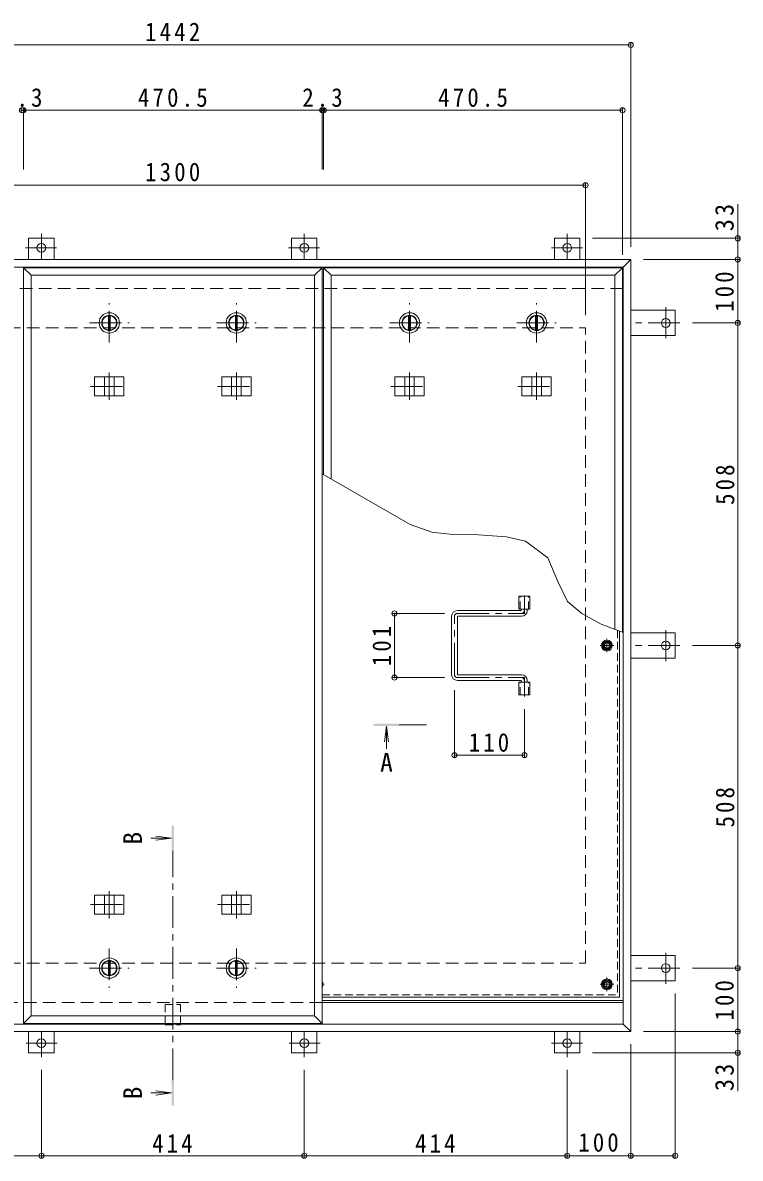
# Model space of a CAD drawing. Units: millimetres at full size, sheet at 1:10. Extents: x -2620 to 2611, y -1962 to 1893.
# Drawn here: x -1698 to -568, y -327 to 1462 of the extents above; entities that cross this region are included whole.
import ezdxf
from ezdxf.enums import TextEntityAlignment as Align

# ---------------------------------------------------------------- set-up
doc = ezdxf.new("R2010")
doc.units = ezdxf.units.MM
doc.header["$LTSCALE"] = 10
doc.header["$PDMODE"] = 32
doc.header["$PDSIZE"] = 8
for name, pattern in [('CHAIN1', [8, 5, -1, 1, -1]), ('DASHED1', [1.8, 1.2, -0.6]), ('DASHED2', [3, 2, -1])]:
    doc.linetypes.add(name, pattern=pattern)
for name, color, linetype, lineweight in [('0-1_躯体', 2, 'DASHED2', 9), ('0-2_仕上', 4, 'Continuous', 9), ('0-3_建具', 4, 'Continuous', 9), ('0-5_寸法', 7, 'Continuous', 9), ('0-6_ハッチ', 6, 'Continuous', 9), ('0-7_021', 5, 'Continuous', 5), ('0-A_061', 3, 'CHAIN1', 9), ('0-B_062', 2, 'Continuous', 9), ('0-C_084', 2, 'Continuous', 9), ('0-E_090', 3, 'Continuous', 9), ('0-F_092', 7, 'Continuous', 9)]:
    doc.layers.add(name, color=color, linetype=linetype, lineweight=lineweight)
doc.styles.add('ＭＳ ゴシック', font='')
doc.styles.get('ＭＳ ゴシック').set_extended_font_data('MS Gothic')

msp = doc.modelspace()

# ---------------------------------------------------------------- linework, layer by layer
at = {"layer": '0-1_躯体'}
for p, q in [((-752.35, 1042.92), (-2170.35, 1042.92)), ((-2111.35, 980.92), (-811.35, 980.92)), ((-811.35, -19.08), (-811.35, 980.92)), ((-2111.35, -19.08), (-811.35, -19.08)), ((-1226.1, -81.08), (-2170.35, -81.08))]:
    msp.add_line(p, q, dxfattribs=at)
at = {"layer": '0-1_躯体', "linetype": 'Continuous'}
msp.add_line((-752.35, -81.08), (-1226.1, -81.08), dxfattribs=at)
at = {"layer": '0-2_仕上'}
for p, q in [((-1696.6, 1075.92), (-1226.1, 1075.92)), ((-1684.6, 1063.92), (-1696.6, 1075.92)), ((-1696.6, 1075.92), (-1696.6, -114.08)), ((-1238.1, 1063.92), (-1226.1, 1075.92)), ((-1226.1, 1075.92), (-1226.1, -114.08)), ((-1211.85, 1063.92), (-1223.85, 1075.92)), ((-1223.85, 1075.92), (-753.35, 1075.92)), ((-1223.85, 1075.92), (-1223.85, 749.88)), ((-765.35, 1063.92), (-753.35, 1075.92)), ((-753.35, 1075.92), (-753.35, 501.69)), ((-1684.6, 1063.92), (-1238.1, 1063.92)), ((-1684.6, 1063.92), (-1684.6, -102.08)), ((-1238.1, 1063.92), (-1238.1, -102.08)), ((-1211.85, 1063.92), (-765.35, 1063.92)), ((-1211.85, 1063.92), (-1211.85, 742.95)), ((-765.35, 1063.92), (-765.35, 506.34)), ((-1124.9, 354.04), (-1128.16, 329.26)), ((-1124.9, 354.04), (-1124.9, 318.44)), ((-1124.9, 354.04), (-1121.64, 329.26)), ((-1463.35, 177.46), (-1488.13, 180.73)), ((-1463.35, 177.46), (-1496.12, 177.46)), ((-1463.35, 177.46), (-1488.13, 174.2)), ((-1463.35, -223.71), (-1496.12, -223.71)), ((-1463.35, -223.71), (-1488.13, -220.45)), ((-1463.35, -223.71), (-1488.13, -226.97))]:
    msp.add_line(p, q, dxfattribs=at)
at = {"layer": '0-2_仕上', "color": 3}
for p, q in [((-916.5, 538.42), (-916.5, 558.42)), ((-916.5, 558.42), (-899.2, 558.42)), ((-899.2, 538.42), (-899.2, 558.42)), ((-916.5, 538.42), (-899.2, 538.42)), ((-916.5, 403.42), (-916.5, 423.42)), ((-916.5, 423.42), (-899.2, 423.42)), ((-899.2, 403.42), (-899.2, 423.42)), ((-916.5, 403.42), (-899.2, 403.42))]:
    msp.add_line(p, q, dxfattribs=at)
at = {"layer": '0-2_仕上', "color": 3, "linetype": 'DASHED1'}
for p, q in [((-914.2, 538.42), (-914.2, 558.42)), ((-901.5, 538.42), (-901.5, 558.42)), ((-914.2, 403.42), (-914.2, 423.42)), ((-901.5, 403.42), (-901.5, 423.42))]:
    msp.add_line(p, q, dxfattribs=at)
at = {"layer": '0-2_仕上', "linetype": 'CHAIN1'}
for p, q in [((-1061.9, 356.04), (-1104.9, 356.04)), ((-1461.35, -203.71), (-1461.35, 157.46))]:
    msp.add_line(p, q, dxfattribs=at)
at = {"layer": '0-2_仕上'}
for points in [[(-1684.6, -102.08), (-1696.6, -114.08), (-1226.1, -114.08)], [(-1684.6, -102.08), (-1238.1, -102.08), (-1226.1, -114.08)]]:
    msp.add_lwpolyline(points, dxfattribs=at)
for points in [[(-1144.9, 354.04), (-1144.9, 358.04), (-1104.9, 354.04), (-1104.9, 358.04)], [(-1459.35, 197.46), (-1463.35, 197.46), (-1459.35, 157.46), (-1463.35, 157.46)], [(-1463.35, -243.71), (-1459.35, -243.71), (-1463.35, -203.71), (-1459.35, -203.71)]]:
    msp.add_solid(points, dxfattribs=at)
at = {"layer": '0-3_建具', "color": 2}
for p, q in [((-740.35, 1088.92), (-2182.35, 1088.92)), ((-752.35, 1076.92), (-2170.35, 1076.92)), ((-740.35, 1088.92), (-752.35, 1076.92)), ((-752.35, -115.08), (-752.35, 1076.92)), ((-740.35, -127.08), (-740.35, 1088.92)), ((-752.35, -81.08), (-1226.1, -81.08)), ((-752.35, -115.08), (-2170.35, -115.08)), ((-740.35, -127.08), (-752.35, -115.08)), ((-740.35, -127.08), (-2182.35, -127.08))]:
    msp.add_line(p, q, dxfattribs=at)
at = {"layer": '0-3_建具'}
for p, q in [((-1584.44, 903.92), (-1584.44, 873.92)), ((-1584.44, 903.92), (-1538.26, 903.92)), ((-1568.85, 903.92), (-1568.85, 873.92)), ((-1553.85, 903.92), (-1553.85, 873.92)), ((-1538.26, 903.92), (-1538.26, 873.92)), ((-1384.44, 903.92), (-1384.44, 873.92)), ((-1384.44, 903.92), (-1338.26, 903.92)), ((-1368.85, 903.92), (-1368.85, 873.92)), ((-1353.85, 903.92), (-1353.85, 873.92)), ((-1338.26, 903.92), (-1338.26, 873.92)), ((-1111.69, 903.92), (-1111.69, 873.92)), ((-1111.69, 903.92), (-1065.51, 903.92)), ((-1096.1, 903.92), (-1096.1, 873.92)), ((-1081.1, 903.92), (-1081.1, 873.92)), ((-1065.51, 903.92), (-1065.51, 873.92)), ((-911.69, 903.92), (-911.69, 873.92)), ((-911.69, 903.92), (-865.51, 903.92)), ((-896.1, 903.92), (-896.1, 873.92)), ((-881.1, 903.92), (-881.1, 873.92)), ((-865.51, 903.92), (-865.51, 873.92)), ((-1584.44, 873.92), (-1538.26, 873.92)), ((-1384.44, 873.92), (-1338.26, 873.92)), ((-1111.69, 873.92), (-1065.51, 873.92)), ((-911.69, 873.92), (-865.51, 873.92)), ((-1584.44, 87.92), (-1538.26, 87.92)), ((-1584.44, 57.92), (-1584.44, 87.92)), ((-1568.85, 57.92), (-1568.85, 87.92)), ((-1553.85, 57.92), (-1553.85, 87.92)), ((-1538.26, 57.92), (-1538.26, 87.92)), ((-1384.44, 87.92), (-1338.26, 87.92)), ((-1384.44, 57.92), (-1384.44, 87.92)), ((-1368.85, 57.92), (-1368.85, 87.92)), ((-1353.85, 57.92), (-1353.85, 87.92)), ((-1338.26, 57.92), (-1338.26, 87.92)), ((-1584.44, 57.92), (-1538.26, 57.92)), ((-1384.44, 57.92), (-1338.26, 57.92))]:
    msp.add_line(p, q, dxfattribs=at)
at = {"layer": '0-3_建具', "linetype": 'CHAIN1'}
for p, q in [((-1561.35, 911.04), (-1561.35, 867.8)), ((-1361.35, 911.04), (-1361.35, 867.8)), ((-1088.6, 911.04), (-1088.6, 867.8)), ((-888.6, 911.04), (-888.6, 867.8)), ((-1590.76, 888.92), (-1531.94, 888.92)), ((-1390.76, 888.92), (-1331.94, 888.92)), ((-1118.01, 888.92), (-1059.19, 888.92)), ((-918.01, 888.92), (-859.19, 888.92)), ((-1561.35, 50.81), (-1561.35, 94.04)), ((-1361.35, 50.81), (-1361.35, 94.04)), ((-1590.76, 72.92), (-1531.94, 72.92)), ((-1390.76, 72.92), (-1331.94, 72.92))]:
    msp.add_line(p, q, dxfattribs=at)
at = {"layer": '0-5_寸法'}
for p, q in [((-571.83, 1122.12), (-571.83, 1175.88)), ((-1087.71, 671.28), (-1226.1, 751.17)), ((-571.83, -160.28), (-571.83, -220.62))]:
    msp.add_line(p, q, dxfattribs=at)
for points in [[(-855.05, 581.79), (-870.86, 619.25), (-905.83, 645.47), (-935.79, 652.13), (-979.91, 655.46), (-1020.29, 655.88), (-1053.58, 659.62), (-1087.71, 671.28)], [(-817.12, 531.1), (-839.69, 550.34), (-855.05, 581.79)], [(-752.35, 501.31), (-786.89, 514.68), (-817.12, 531.1)]]:
    msp.add_lwpolyline(points, dxfattribs=at)
at = {"layer": '0-5_寸法', "linetype": 'DASHED1'}
for points in [[(-1473.65, -84.28), (-1449.05, -84.28), (-1449.05, -116.28)], [(-1473.65, -84.28), (-1473.65, -116.28), (-1449.05, -116.28)]]:
    msp.add_lwpolyline(points, dxfattribs=at)
at = {"layer": '0-6_ハッチ', "linetype": 'CHAIN1'}
for p, q in [((-907.85, 559.8), (-907.85, 531.42)), ((-1017.85, 434.93), (-1017.85, 526.91)), ((-1013.34, 531.42), (-907.85, 531.42)), ((-1013.34, 430.42), (-907.85, 430.42)), ((-907.85, 400.54), (-907.85, 430.42))]:
    msp.add_line(p, q, dxfattribs=at)
at = {"layer": '0-6_ハッチ'}
for p, q in [((-912.35, 536.92), (-912.35, 538.42)), ((-903.35, 535.92), (-903.35, 538.42)), ((-1022.35, 434.92), (-1022.35, 526.92)), ((-913.35, 535.92), (-1013.35, 535.92)), ((-1013.35, 435.92), (-1013.35, 525.92)), ((-1012.35, 526.92), (-912.35, 526.92)), ((-1012.35, 434.92), (-912.35, 434.92)), ((-913.35, 425.92), (-1013.35, 425.92)), ((-912.35, 424.92), (-912.35, 423.42)), ((-903.35, 425.92), (-903.35, 423.42)), ((-1226.1, -78.08), (-752.35, -78.08)), ((-1226.1, -81.08), (-752.35, -81.08))]:
    msp.add_line(p, q, dxfattribs=at)
for centre, radius, start, end in [((-913.35, 536.92), 1, 270, 0), ((-1013.35, 526.92), 9, 90, 180), ((-1012.35, 525.92), 1, 90, 180), ((-912.35, 535.92), 9, 270, 0), ((-1013.35, 434.92), 9, 180, 270), ((-1012.35, 435.92), 1, 180, 270), ((-912.35, 425.92), 9, 0, 90), ((-913.35, 424.92), 1, 0, 90)]:
    msp.add_arc(centre, radius, start, end, dxfattribs=at)
at = {"layer": '0-6_ハッチ', "linetype": 'CHAIN1'}
for centre, radius, start, end in [((-1013.34, 526.91), 4.51, 90, 180), ((-912.35, 535.92), 4.5, 270.29569, 0), ((-1013.34, 434.93), 4.51, 180, 270), ((-912.35, 425.92), 4.5, 0, 89.70431)]:
    msp.add_arc(centre, radius, start, end, dxfattribs=at)
at = {"layer": '0-7_021'}
for centre, radius in [((-777.85, 480.92), 5), ((-777.85, 480.92), 4.19), ((-777.85, -52.58), 5), ((-777.85, -52.58), 4.19)]:
    msp.add_circle(centre, radius, dxfattribs=at)
at = {"layer": '0-A_061', "linetype": 'DASHED1'}
for p in [(-761.05, 504.68), (-1226.1, -69.38)]:
    msp.add_line(p, (-761.05, -69.38), dxfattribs=at)
at = {"layer": '0-A_061', "linetype": 'Continuous'}
for q in [(-757.85, 503.44), (-1226.1, -72.58)]:
    msp.add_line((-757.85, -72.58), q, dxfattribs=at)
at = {"layer": '0-A_061'}
for p, q in [((-777.85, 470.24), (-777.85, 491.6)), ((-767.17, 480.92), (-788.53, 480.92)), ((-1222.83, -52.58), (-1226.1, -52.58)), ((-767.17, -52.58), (-788.53, -52.58)), ((-777.85, -63.26), (-777.85, -41.9))]:
    msp.add_line(p, q, dxfattribs=at)
at = {"layer": '0-B_062'}
for p, q in [((-785.35, 480.92), (-781.6, 487.42)), ((-781.6, 487.42), (-774.1, 487.42)), ((-770.35, 480.92), (-774.1, 487.42)), ((-770.35, 480.92), (-774.1, 474.42)), ((-785.35, -52.58), (-781.6, -46.08)), ((-781.6, -46.08), (-774.1, -46.08)), ((-770.35, -52.58), (-774.1, -46.08)), ((-770.35, -52.58), (-774.1, -59.08))]:
    msp.add_line(p, q, dxfattribs=at)
for points in [[(-785.35, 480.92), (-781.6, 474.42), (-774.1, 474.42)], [(-785.35, -52.58), (-781.6, -59.08), (-774.1, -59.08)]]:
    msp.add_lwpolyline(points, dxfattribs=at)
for centre, radius in [((-777.85, 480.92), 8.5), ((-777.85, 480.92), 6.5), ((-777.85, -52.58), 8.5), ((-777.85, -52.58), 6.5)]:
    msp.add_circle(centre, radius, dxfattribs=at)
msp.add_arc((-1233.51, -52.58), 8.5, 330.75785, 29.24215, dxfattribs=at)
at = {"layer": '0-C_084', "linetype": 'CHAIN1'}
for p, q in [((-1561.35, 957.92), (-1561.35, 1019.92)), ((-1361.35, 957.92), (-1361.35, 1019.92)), ((-1088.6, 957.92), (-1088.6, 1019.92)), ((-888.6, 957.92), (-888.6, 1019.92)), ((-1592.35, 988.92), (-1530.35, 988.92)), ((-1392.35, 988.92), (-1330.35, 988.92)), ((-1119.6, 988.92), (-1057.6, 988.92)), ((-919.6, 988.92), (-857.6, 988.92)), ((-1561.35, 3.92), (-1561.35, -58.08)), ((-1361.35, 3.92), (-1361.35, -58.08)), ((-1592.35, -27.08), (-1530.35, -27.08)), ((-1392.35, -27.08), (-1330.35, -27.08))]:
    msp.add_line(p, q, dxfattribs=at)
at = {"layer": '0-C_084'}
for p, q in [((-1562.85, 1000.33), (-1562.85, 977.52)), ((-1559.85, 1000.33), (-1559.85, 977.52)), ((-1362.85, 1000.33), (-1362.85, 977.52)), ((-1359.85, 1000.33), (-1359.85, 977.52)), ((-1090.1, 1000.33), (-1090.1, 977.52)), ((-1087.1, 1000.33), (-1087.1, 977.52)), ((-890.1, 1000.33), (-890.1, 977.52)), ((-887.1, 1000.33), (-887.1, 977.52)), ((-1562.85, -38.48), (-1562.85, -15.67)), ((-1559.85, -38.48), (-1559.85, -15.67)), ((-1362.85, -38.48), (-1362.85, -15.67)), ((-1359.85, -38.48), (-1359.85, -15.67))]:
    msp.add_line(p, q, dxfattribs=at)
for centre, radius in [((-1561.35, 988.92), 16), ((-1361.35, 988.92), 16), ((-1088.6, 988.92), 16), ((-888.6, 988.92), 16), ((-1561.35, 988.92), 12), ((-1561.35, 988.92), 11.5), ((-1361.35, 988.92), 12), ((-1361.35, 988.92), 11.5), ((-1088.6, 988.92), 12), ((-1088.6, 988.92), 11.5), ((-888.6, 988.92), 12), ((-888.6, 988.92), 11.5), ((-1561.35, -27.08), 16), ((-1561.35, -27.08), 12), ((-1561.35, -27.08), 11.5), ((-1361.35, -27.08), 16), ((-1361.35, -27.08), 12), ((-1361.35, -27.08), 11.5)]:
    msp.add_circle(centre, radius, dxfattribs=at)
at = {"layer": '0-E_090', "linetype": 'CHAIN1'}
for p, q in [((-1668.35, 1129.28), (-1668.35, 1089.12)), ((-1254.35, 1129.28), (-1254.35, 1089.12)), ((-840.35, 1129.28), (-840.35, 1089.12)), ((-1693.19, 1107.12), (-1644.3, 1107.12)), ((-1279.19, 1107.12), (-1230.3, 1107.12)), ((-865.19, 1107.12), (-816.3, 1107.12)), ((-685.15, 1013.76), (-685.15, 964.88)), ((-662.99, 988.92), (-740.35, 988.92)), ((-685.15, 456.08), (-685.15, 504.97)), ((-662.99, 480.92), (-740.35, 480.92)), ((-685.15, -51.92), (-685.15, -3.03)), ((-662.99, -27.08), (-740.35, -27.08)), ((-1668.35, -167.43), (-1668.35, -127.28)), ((-1254.35, -167.43), (-1254.35, -127.28)), ((-840.35, -167.43), (-840.35, -127.28)), ((-1643.51, -145.28), (-1692.39, -145.28)), ((-1229.51, -145.28), (-1278.39, -145.28)), ((-865.19, -145.28), (-816.3, -145.28))]:
    msp.add_line(p, q, dxfattribs=at)
at = {"layer": '0-E_090'}
for p, q in [((-1688.35, 1088.92), (-1688.35, 1122.12)), ((-1688.35, 1122.12), (-1648.35, 1122.12)), ((-1648.35, 1088.92), (-1648.35, 1122.12)), ((-1274.35, 1088.92), (-1274.35, 1122.12)), ((-1274.35, 1122.12), (-1234.35, 1122.12)), ((-1234.35, 1088.92), (-1234.35, 1122.12)), ((-860.35, 1088.92), (-860.35, 1122.12)), ((-860.35, 1122.12), (-820.35, 1122.12)), ((-820.35, 1088.92), (-820.35, 1122.12)), ((-740.35, 1008.92), (-670.15, 1008.92)), ((-670.15, 1008.92), (-670.15, 968.92)), ((-740.35, 968.92), (-670.15, 968.92)), ((-740.35, 500.92), (-670.15, 500.92)), ((-670.15, 460.92), (-670.15, 500.92)), ((-740.35, 460.92), (-670.15, 460.92)), ((-740.35, -7.08), (-670.15, -7.08)), ((-670.15, -47.08), (-670.15, -7.08)), ((-740.35, -47.08), (-670.15, -47.08)), ((-1688.35, -127.08), (-1688.35, -160.28)), ((-1648.35, -127.08), (-1648.35, -160.28)), ((-1274.35, -127.08), (-1274.35, -160.28)), ((-1234.35, -127.08), (-1234.35, -160.28)), ((-860.35, -127.08), (-860.35, -160.28)), ((-820.35, -127.08), (-820.35, -160.28)), ((-1648.35, -160.28), (-1688.35, -160.28)), ((-1234.35, -160.28), (-1274.35, -160.28)), ((-860.35, -160.28), (-820.35, -160.28))]:
    msp.add_line(p, q, dxfattribs=at)
for centre in [(-1668.35, 1107.12), (-1254.35, 1107.12), (-840.35, 1107.12), (-685.15, 988.92), (-685.15, 480.92), (-685.15, -27.08), (-1668.35, -145.28), (-1254.35, -145.28), (-840.35, -145.28)]:
    msp.add_circle(centre, 7, dxfattribs=at)
at = {"layer": '0-F_092'}
for p, q in [((-2182.35, 1426.64), (-740.35, 1426.64)), ((-740.35, 1429.64), (-740.35, 1108.92)), ((-1698.85, 1323.84), (-1696.6, 1323.84)), ((-1696.6, 1326.84), (-1696.6, 1230.74)), ((-1696.6, 1323.84), (-1226.1, 1323.84)), ((-1226.1, 1326.84), (-1226.1, 1230.74)), ((-1226.1, 1323.84), (-1223.85, 1323.84)), ((-1223.85, 1326.84), (-1223.85, 1230.74)), ((-1223.85, 1323.84), (-753.35, 1323.84)), ((-753.35, 1326.84), (-753.35, 1095.92)), ((-2111.35, 1205.64), (-811.35, 1205.64)), ((-811.35, 1208.64), (-811.35, 1000.92)), ((-568.83, 1122.12), (-800.35, 1122.12)), ((-571.83, 1088.92), (-571.83, 1122.12)), ((-568.83, 1088.92), (-720.35, 1088.92)), ((-571.83, 1088.92), (-571.83, 988.92)), ((-568.83, 988.92), (-642.99, 988.92)), ((-571.83, 480.92), (-571.83, 988.92)), ((-1115.5, 531.42), (-1033.34, 531.42)), ((-1112.5, 430.42), (-1112.5, 531.42)), ((-568.83, 480.92), (-642.99, 480.92)), ((-571.83, -27.08), (-571.83, 480.92)), ((-1115.5, 430.42), (-1033.34, 430.42)), ((-1017.85, 305.27), (-1017.85, 410.42)), ((-907.85, 305.27), (-907.85, 380.54)), ((-907.85, 308.27), (-1017.85, 308.27)), ((-568.83, -27.08), (-642.99, -27.08)), ((-571.83, -27.08), (-571.83, -127.08)), ((-670.15, -325.53), (-670.15, -67.08)), ((-568.83, -127.08), (-720.35, -127.08)), ((-571.83, -127.08), (-571.83, -160.28)), ((-568.83, -160.28), (-800.35, -160.28)), ((-740.35, -325.53), (-740.35, -147.08)), ((-1668.35, -325.53), (-1668.35, -187.43)), ((-1254.35, -325.53), (-1254.35, -187.43)), ((-840.35, -325.53), (-840.35, -187.43)), ((-2082.35, -322.53), (-1668.35, -322.53)), ((-1668.35, -322.53), (-1254.35, -322.53)), ((-1254.35, -322.53), (-840.35, -322.53)), ((-840.35, -322.53), (-740.35, -322.53)), ((-740.35, -322.53), (-670.15, -322.53))]:
    msp.add_line(p, q, dxfattribs=at)
for p in [(-740.35, 1426.64), (-1698.85, 1323.84), (-1696.6, 1323.84), (-1226.1, 1323.84), (-1223.85, 1323.84), (-753.35, 1323.84), (-811.35, 1205.64), (-571.83, 1122.12), (-571.83, 1088.92), (-571.83, 988.92), (-1112.5, 531.42), (-571.83, 480.92), (-1112.5, 430.42), (-1017.85, 308.27), (-907.85, 308.27), (-571.83, -27.08), (-571.83, -127.08), (-571.83, -160.28), (-1668.35, -322.53), (-1254.35, -322.53), (-840.35, -322.53), (-740.35, -322.53), (-670.15, -322.53)]:
    msp.add_point(p, dxfattribs=at)

# ---------------------------------------------------------------- texts
at = {"layer": '0-5_寸法', "color": 2, "style": 'ＭＳ ゴシック'}
msp.add_text('A', height=29.33, dxfattribs=at).set_placement((-1134.9, 273.34), align=Align.BOTTOM_LEFT)
for p in [(-1501.21, 167.46), (-1501.21, -233.71)]:
    msp.add_text('B', height=29.33, rotation=90, dxfattribs=at).set_placement(p, align=Align.BOTTOM_LEFT)
at = {"layer": '0-F_092', "color": 2, "char_height": 29.33, "attachment_point": 7, "style": 'ＭＳ ゴシック'}
for s, insert in [('\\T1.28;\\W0.9;1442', (-1505.1, 1432.64)), ('\\T1.27;\\W0.9;2.3', (-1730.22, 1328.84)), ('\\T1.28;\\W0.9;470.5', (-1516.35, 1328.84)), ('\\T1.27;\\W0.9;2.3', (-1257.47, 1328.84)), ('\\T1.28;\\W0.9;470.5', (-1043.6, 1328.84)), ('\\T1.28;\\W0.9;1300', (-1505.1, 1211.64)), ('\\T1.27;\\W0.9;110', (-995.35, 313.27)), ('\\T1.27;\\W0.9;414', (-1493.85, -317.53)), ('\\T1.27;\\W0.9;414', (-1079.85, -317.53)), ('\\T1.27;\\W0.9;100', (-822.85, -316.53))]:
    msp.add_mtext(s, dxfattribs=dict(at, insert=insert))
at = {"layer": '0-F_092', "color": 2, "char_height": 29.33, "attachment_point": 7, "rotation": 90, "style": 'ＭＳ ゴシック'}
for s, insert in [('\\T1.27;\\W0.95;33', (-577.83, 1133.38)), ('\\T1.27;\\W0.9;100', (-577.83, 1006.42)), ('\\T1.27;\\W0.9;508', (-576.83, 702.42)), ('\\T1.27;\\W0.9;101', (-1117.5, 448.42)), ('\\T1.27;\\W0.9;508', (-576.83, 194.42)), ('\\T1.27;\\W0.9;100', (-577.83, -109.58)), ('\\T1.27;\\W0.95;33', (-577.83, -220.62))]:
    msp.add_mtext(s, dxfattribs=dict(at, insert=insert))

doc.saveas('drawing.dxf')
